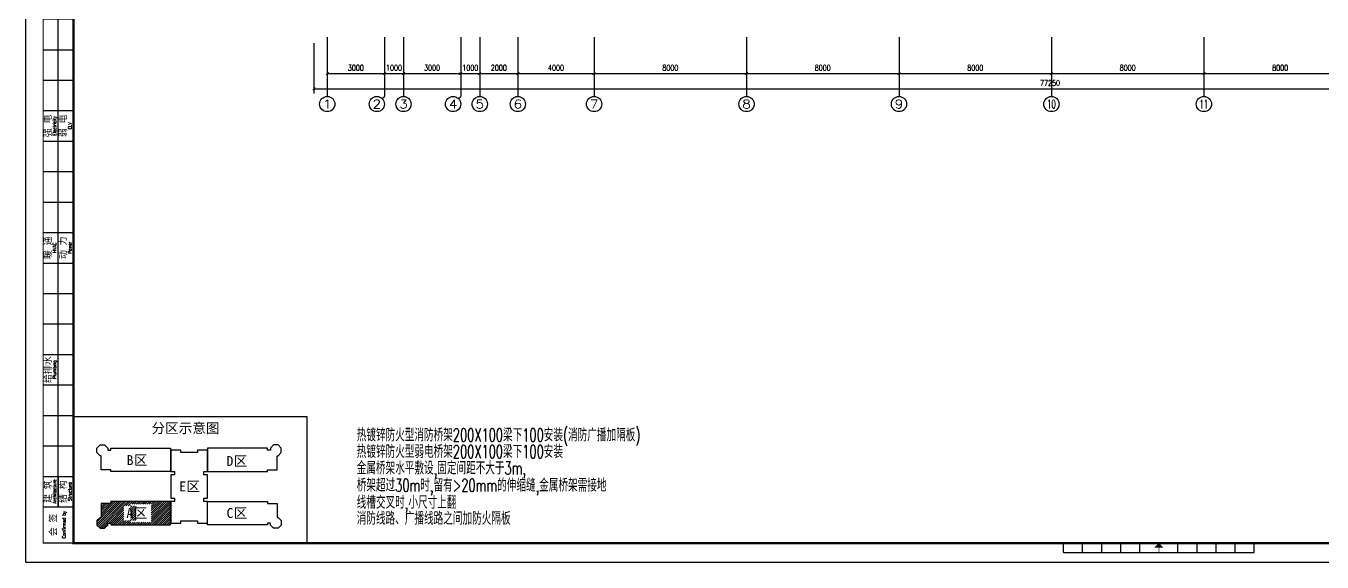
# Model space of a CAD drawing. Extents: x 190999 to 834799, y -200814 to 215286.
# Drawn here: x 190999 to 259012, y -96414 to -68266 of the extents above; entities that cross this region are included whole.
import ezdxf
from ezdxf.enums import TextEntityAlignment as Align

# ---------------------------------------------------------------- set-up
doc = ezdxf.new("R2010")
doc.units = 0
doc.header["$LTSCALE"] = 1000
doc.header["$MEASUREMENT"] = 0
for name, color, linetype in [('AXIS', 3, 'Continuous'), ('AXIS_TEXT', 7, 'Continuous'), ('EQUIP', 3, 'Continuous'), ('PUB_HATCH', 250, 'Continuous'), ('图框', 189, 'Continuous'), ('房间名称', 7, 'Continuous')]:
    doc.layers.add(name, color=color, linetype=linetype)
doc.styles.add('_TCH_AXIS', font='COMPLEX', dxfattribs={"bigfont": 'GBCBIG'})
doc.styles.add('COMPLEX', font='COMPLEX')
doc.styles.add('DIM_FONT', font='SIMPLEX', dxfattribs={"width": 0.7, "bigfont": 'GBCBIG'})
doc.styles.add('HT', font='simhei.ttf')
doc.styles.add('HZTXT', font='tj-romans1.shx', dxfattribs={"width": 0.6, "bigfont": 'hztxt.shx'})
doc.styles.add('TKZ2_tjkts.shx', font='tjromant.shx', dxfattribs={"bigfont": 'tjkts.shx'})
doc.dimstyles.new('DIMN', dxfattribs={"dimtxt": 300, "dimasz": 100, "dimexe": 250, "dimexo": 300, "dimgap": 150, "dimtad": 1, "dimdec": 0, "dimzin": 0, "dimdsep": 46, "dimtxsty": 'DIM_FONT', "dimblk": 'ARCHTICK', "dimcen": 0.09, "dimclrt": 7, "dimazin": 2, "dimtfac": 1, "dimtdec": 0, "dimtix": 1, "dimtmove": 2, "dimatfit": 3, "dimfxl": 0, "dimtolj": 1, "dimtzin": 0, "dimarcsym": 0})

# ---------------------------------------------------------------- blocks, each defined once
blk = doc.blocks.new('TJAD_TK_A0')
at = {"layer": '图框'}
for p, q in [((973, -441.7), (973, 399.3)), ((990, -412.7), (990, -156.7)), ((982, -172.7), (998, -172.7)), ((982, -188.7), (998, -188.7)), ((982, -204.7), (998, -204.7)), ((982, -220.7), (998, -220.7)), ((982, -236.7), (998, -236.7)), ((982, -252.7), (998, -252.7)), ((982, -268.7), (998, -268.7)), ((982, -284.7), (998, -284.7)), ((982, -300.7), (998, -300.7)), ((982, -316.7), (998, -316.7)), ((982, -332.7), (998, -332.7)), ((982, -348.7), (998, -348.7)), ((982, -364.7), (998, -364.7)), ((982, -380.7), (998, -380.7)), ((982, -396.7), (998, -396.7)), ((990, -396.7), (990, -412.7)), ((982, -412.7), (998, -412.7)), ((1517.5, -436.65), (1517.5, -431.65)), ((1527.5, -436.65), (1527.5, -431.65)), ((1537.5, -436.65), (1537.5, -431.65)), ((1547.5, -436.65), (1547.5, -431.65)), ((1557.5, -436.65), (1557.5, -431.65)), ((1577.5, -436.65), (1577.5, -431.65)), ((1587.5, -436.65), (1587.5, -431.65)), ((1597.5, -436.65), (1597.5, -431.65)), ((1607.5, -436.65), (1607.5, -431.65)), ((1617.5, -436.65), (1617.5, -431.65)), ((973, -441.7), (2162, -441.7)), ((1517.5, -436.65), (1617.5, -436.65))]:
    blk.add_line(p, q, dxfattribs=at)
at = {"layer": '图框', "const_width": 1.2}
blk.add_lwpolyline([(2152, -431.7), (2152, 389.3), (998, 389.3), (998, -431.7)], close=True, dxfattribs=at)
at = {"layer": '图框'}
for points, const_width in [([(998, -431.7), (982, -431.7), (982, -156.7), (998, -156.7)], 0.6), ([(1567.5, -434.15), (1567.5, -436.65)], 0.3)]:
    blk.add_lwpolyline(points, dxfattribs=dict(at, const_width=const_width))
blk.add_solid([(1570, -434.15), (1565, -434.15), (1567.5, -431.65)], dxfattribs=at)
at = {"layer": '图框', "style": 'TKZ2_tjkts.shx'}
for s, p in [('强 电', (984.79, -212.7)), ('弱 电', (992.79, -212.7)), ('暖 通', (984.79, -276.7)), ('动 力', (992.79, -276.7)), ('给排水', (984.79, -340.7)), ('建 筑', (984.79, -404.7)), ('结 构', (992.79, -404.7)), ('会 签', (987.62, -422.2))]:
    blk.add_text(s, height=3.6, rotation=90, dxfattribs=at).set_placement(p, align=Align.MIDDLE_CENTER)
at = {"layer": '图框', "style": 'TKZ2_tjkts.shx', "width": 0.8}
for s, p in [('Electricity', (988.02, -212.7)), ('ELV', (996.02, -212.7)), ('HVAC', (988.02, -276.7)), ('Power', (996.02, -276.7)), ('Plumbing', (988.02, -340.7)), ('Architecture', (988.02, -404.7)), ('Structure', (996.02, -404.7)), ('Confirmed by', (992.95, -422.09))]:
    blk.add_text(s, height=1.8, rotation=90, dxfattribs=at).set_placement(p, align=Align.MIDDLE_CENTER)
blk = doc.blocks.new('_ArchTick')
at = {"const_width": 0.5}
blk.add_lwpolyline([(-0.7, -0.7), (0.7, 0.7)], dxfattribs=at)
blk = doc.blocks.new('*D1281')
at = {"layer": 'AXIS', "color": 0, "lineweight": -2}
for p, q in [((206812, -69164), (206812, -71014)), ((209811, -69164), (209811, -71014)), ((206812, -70764), (209811, -70764))]:
    blk.add_line(p, q, dxfattribs=at)
at = {"layer": 'Defpoints', "color": 0}
for p in [(206812, -68864), (209811, -68864), (209811, -70764)]:
    blk.add_point(p, dxfattribs=at)
at = {"layer": 'AXIS', "color": 0, "lineweight": -2, "xscale": 100, "yscale": 100, "zscale": 100, "rotation": 180}
blk.add_blockref('_ArchTick', (206812, -70764), dxfattribs=at)
at = {"layer": 'AXIS', "color": 0, "lineweight": -2, "xscale": 100, "yscale": 100, "zscale": 100}
blk.add_blockref('_ArchTick', (209811, -70764), dxfattribs=at)
at = {"layer": 'AXIS', "color": 7, "insert": (208311, -70464), "char_height": 300, "attachment_point": 5, "style": 'DIM_FONT'}
blk.add_mtext('\\A1;3000', dxfattribs=at)
blk = doc.blocks.new('*D1282')
at = {"layer": 'AXIS', "color": 0, "lineweight": -2}
for p, q in [((209811, -69164), (209811, -71014)), ((210812, -69164), (210812, -71014)), ((209811, -70764), (210812, -70764))]:
    blk.add_line(p, q, dxfattribs=at)
at = {"layer": 'Defpoints', "color": 0}
for p in [(209811, -68864), (210812, -68864), (210812, -70764)]:
    blk.add_point(p, dxfattribs=at)
at = {"layer": 'AXIS', "color": 0, "lineweight": -2, "xscale": 100, "yscale": 100, "zscale": 100, "rotation": 180}
blk.add_blockref('_ArchTick', (209811, -70764), dxfattribs=at)
at = {"layer": 'AXIS', "color": 0, "lineweight": -2, "xscale": 100, "yscale": 100, "zscale": 100}
blk.add_blockref('_ArchTick', (210812, -70764), dxfattribs=at)
at = {"layer": 'AXIS', "color": 7, "insert": (210311, -70464), "char_height": 300, "attachment_point": 5, "style": 'DIM_FONT'}
blk.add_mtext('\\A1;1000', dxfattribs=at)
blk = doc.blocks.new('*D1283')
at = {"layer": 'AXIS', "color": 0, "lineweight": -2}
for p, q in [((210812, -69164), (210812, -71014)), ((213812, -69164), (213812, -71014)), ((210812, -70764), (213812, -70764))]:
    blk.add_line(p, q, dxfattribs=at)
at = {"layer": 'Defpoints', "color": 0}
for p in [(210812, -68864), (213812, -68864), (213812, -70764)]:
    blk.add_point(p, dxfattribs=at)
at = {"layer": 'AXIS', "color": 0, "lineweight": -2, "xscale": 100, "yscale": 100, "zscale": 100, "rotation": 180}
blk.add_blockref('_ArchTick', (210812, -70764), dxfattribs=at)
at = {"layer": 'AXIS', "color": 0, "lineweight": -2, "xscale": 100, "yscale": 100, "zscale": 100}
blk.add_blockref('_ArchTick', (213812, -70764), dxfattribs=at)
at = {"layer": 'AXIS', "color": 7, "insert": (212312, -70464), "char_height": 300, "attachment_point": 5, "style": 'DIM_FONT'}
blk.add_mtext('\\A1;3000', dxfattribs=at)
blk = doc.blocks.new('*D1284')
at = {"layer": 'AXIS', "color": 0, "lineweight": -2}
for p, q in [((213812, -69164), (213812, -71014)), ((214812, -69164), (214812, -71014)), ((213812, -70764), (213712, -70764)), ((213812, -70764), (214812, -70764)), ((214812, -70764), (214912, -70764))]:
    blk.add_line(p, q, dxfattribs=at)
at = {"layer": 'Defpoints', "color": 0}
for p in [(213812, -68864), (214812, -68864), (214812, -70764)]:
    blk.add_point(p, dxfattribs=at)
at = {"layer": 'AXIS', "color": 0, "lineweight": -2, "xscale": 100, "yscale": 100, "zscale": 100}
blk.add_blockref('_ArchTick', (213812, -70764), dxfattribs=at)
at = {"layer": 'AXIS', "color": 0, "lineweight": -2, "xscale": 100, "yscale": 100, "zscale": 100, "rotation": 180}
blk.add_blockref('_ArchTick', (214812, -70764), dxfattribs=at)
at = {"layer": 'AXIS', "color": 7, "insert": (214312, -70464), "char_height": 300, "attachment_point": 5, "style": 'DIM_FONT'}
blk.add_mtext('\\A1;1000', dxfattribs=at)
blk = doc.blocks.new('*D1285')
at = {"layer": 'AXIS', "color": 0, "lineweight": -2}
for p, q in [((214812, -69164), (214812, -71014)), ((216812, -69164), (216812, -71014)), ((214812, -70764), (216812, -70764))]:
    blk.add_line(p, q, dxfattribs=at)
at = {"layer": 'Defpoints', "color": 0}
for p in [(214812, -68864), (216812, -68864), (216812, -70764)]:
    blk.add_point(p, dxfattribs=at)
at = {"layer": 'AXIS', "color": 0, "lineweight": -2, "xscale": 100, "yscale": 100, "zscale": 100, "rotation": 180}
blk.add_blockref('_ArchTick', (214812, -70764), dxfattribs=at)
at = {"layer": 'AXIS', "color": 0, "lineweight": -2, "xscale": 100, "yscale": 100, "zscale": 100}
blk.add_blockref('_ArchTick', (216812, -70764), dxfattribs=at)
at = {"layer": 'AXIS', "color": 7, "insert": (215812, -70464), "char_height": 300, "attachment_point": 5, "style": 'DIM_FONT'}
blk.add_mtext('\\A1;2000', dxfattribs=at)
blk = doc.blocks.new('*D1286')
at = {"layer": 'AXIS', "color": 0, "lineweight": -2}
for p, q in [((216812, -69164), (216812, -71014)), ((220812, -69164), (220812, -71014)), ((216812, -70764), (220812, -70764))]:
    blk.add_line(p, q, dxfattribs=at)
at = {"layer": 'Defpoints', "color": 0}
for p in [(216812, -68864), (220812, -68864), (220812, -70764)]:
    blk.add_point(p, dxfattribs=at)
at = {"layer": 'AXIS', "color": 0, "lineweight": -2, "xscale": 100, "yscale": 100, "zscale": 100, "rotation": 180}
blk.add_blockref('_ArchTick', (216812, -70764), dxfattribs=at)
at = {"layer": 'AXIS', "color": 0, "lineweight": -2, "xscale": 100, "yscale": 100, "zscale": 100}
blk.add_blockref('_ArchTick', (220812, -70764), dxfattribs=at)
at = {"layer": 'AXIS', "color": 7, "insert": (218812, -70464), "char_height": 300, "attachment_point": 5, "style": 'DIM_FONT'}
blk.add_mtext('\\A1;4000', dxfattribs=at)
blk = doc.blocks.new('*D1287')
at = {"layer": 'AXIS', "color": 0, "lineweight": -2}
for p, q in [((220812, -69164), (220812, -71014)), ((228812, -69164), (228812, -71014)), ((220812, -70764), (228812, -70764))]:
    blk.add_line(p, q, dxfattribs=at)
at = {"layer": 'Defpoints', "color": 0}
for p in [(220812, -68864), (228812, -68864), (228812, -70764)]:
    blk.add_point(p, dxfattribs=at)
at = {"layer": 'AXIS', "color": 0, "lineweight": -2, "xscale": 100, "yscale": 100, "zscale": 100, "rotation": 180}
blk.add_blockref('_ArchTick', (220812, -70764), dxfattribs=at)
at = {"layer": 'AXIS', "color": 0, "lineweight": -2, "xscale": 100, "yscale": 100, "zscale": 100}
blk.add_blockref('_ArchTick', (228812, -70764), dxfattribs=at)
at = {"layer": 'AXIS', "color": 7, "insert": (224812, -70464), "char_height": 300, "attachment_point": 5, "style": 'DIM_FONT'}
blk.add_mtext('\\A1;8000', dxfattribs=at)
blk = doc.blocks.new('*D1288')
at = {"layer": 'AXIS', "color": 0, "lineweight": -2}
for p, q in [((228812, -69164), (228812, -71014)), ((236812, -69164), (236812, -71014)), ((228812, -70764), (236812, -70764))]:
    blk.add_line(p, q, dxfattribs=at)
at = {"layer": 'Defpoints', "color": 0}
for p in [(228812, -68864), (236812, -68864), (236812, -70764)]:
    blk.add_point(p, dxfattribs=at)
at = {"layer": 'AXIS', "color": 0, "lineweight": -2, "xscale": 100, "yscale": 100, "zscale": 100, "rotation": 180}
blk.add_blockref('_ArchTick', (228812, -70764), dxfattribs=at)
at = {"layer": 'AXIS', "color": 0, "lineweight": -2, "xscale": 100, "yscale": 100, "zscale": 100}
blk.add_blockref('_ArchTick', (236812, -70764), dxfattribs=at)
at = {"layer": 'AXIS', "color": 7, "insert": (232812, -70464), "char_height": 300, "attachment_point": 5, "style": 'DIM_FONT'}
blk.add_mtext('\\A1;8000', dxfattribs=at)
blk = doc.blocks.new('*D1289')
at = {"layer": 'AXIS', "color": 0, "lineweight": -2}
for p, q in [((236812, -69164), (236812, -71014)), ((244812, -69164), (244812, -71014)), ((236812, -70764), (244812, -70764))]:
    blk.add_line(p, q, dxfattribs=at)
at = {"layer": 'Defpoints', "color": 0}
for p in [(236812, -68864), (244812, -68864), (244812, -70764)]:
    blk.add_point(p, dxfattribs=at)
at = {"layer": 'AXIS', "color": 0, "lineweight": -2, "xscale": 100, "yscale": 100, "zscale": 100, "rotation": 180}
blk.add_blockref('_ArchTick', (236812, -70764), dxfattribs=at)
at = {"layer": 'AXIS', "color": 0, "lineweight": -2, "xscale": 100, "yscale": 100, "zscale": 100}
blk.add_blockref('_ArchTick', (244812, -70764), dxfattribs=at)
at = {"layer": 'AXIS', "color": 7, "insert": (240812, -70464), "char_height": 300, "attachment_point": 5, "style": 'DIM_FONT'}
blk.add_mtext('\\A1;8000', dxfattribs=at)
blk = doc.blocks.new('*D1290')
at = {"layer": 'AXIS', "color": 0, "lineweight": -2}
for p, q in [((244812, -69164), (244812, -71014)), ((252812, -69164), (252812, -71014)), ((244812, -70764), (252812, -70764))]:
    blk.add_line(p, q, dxfattribs=at)
at = {"layer": 'Defpoints', "color": 0}
for p in [(244812, -68864), (252812, -68864), (252812, -70764)]:
    blk.add_point(p, dxfattribs=at)
at = {"layer": 'AXIS', "color": 0, "lineweight": -2, "xscale": 100, "yscale": 100, "zscale": 100, "rotation": 180}
blk.add_blockref('_ArchTick', (244812, -70764), dxfattribs=at)
at = {"layer": 'AXIS', "color": 0, "lineweight": -2, "xscale": 100, "yscale": 100, "zscale": 100}
blk.add_blockref('_ArchTick', (252812, -70764), dxfattribs=at)
at = {"layer": 'AXIS', "color": 7, "insert": (248812, -70464), "char_height": 300, "attachment_point": 5, "style": 'DIM_FONT'}
blk.add_mtext('\\A1;8000', dxfattribs=at)
blk = doc.blocks.new('*D1291')
at = {"layer": 'AXIS', "color": 0, "lineweight": -2}
for p, q in [((252812, -69164), (252812, -71014)), ((260812, -69164), (260812, -71014)), ((252812, -70764), (260812, -70764))]:
    blk.add_line(p, q, dxfattribs=at)
at = {"layer": 'Defpoints', "color": 0}
for p in [(252812, -68864), (260812, -68864), (260812, -70764)]:
    blk.add_point(p, dxfattribs=at)
at = {"layer": 'AXIS', "color": 0, "lineweight": -2, "xscale": 100, "yscale": 100, "zscale": 100, "rotation": 180}
blk.add_blockref('_ArchTick', (252812, -70764), dxfattribs=at)
at = {"layer": 'AXIS', "color": 0, "lineweight": -2, "xscale": 100, "yscale": 100, "zscale": 100}
blk.add_blockref('_ArchTick', (260812, -70764), dxfattribs=at)
at = {"layer": 'AXIS', "color": 7, "insert": (256812, -70464), "char_height": 300, "attachment_point": 5, "style": 'DIM_FONT'}
blk.add_mtext('\\A1;8000', dxfattribs=at)
blk = doc.blocks.new('*D1296')
at = {"layer": 'AXIS', "color": 0, "lineweight": -2}
for p, q in [((206112, -69164), (206112, -71814)), ((283362, -69164), (283362, -71814)), ((206112, -71564), (283362, -71564))]:
    blk.add_line(p, q, dxfattribs=at)
at = {"layer": 'Defpoints', "color": 0}
for p in [(206112, -68864), (283362, -68864), (283362, -71564)]:
    blk.add_point(p, dxfattribs=at)
at = {"layer": 'AXIS', "color": 0, "lineweight": -2, "xscale": 100, "yscale": 100, "zscale": 100, "rotation": 180}
blk.add_blockref('_ArchTick', (206112, -71564), dxfattribs=at)
at = {"layer": 'AXIS', "color": 0, "lineweight": -2, "xscale": 100, "yscale": 100, "zscale": 100}
blk.add_blockref('_ArchTick', (283362, -71564), dxfattribs=at)
at = {"layer": 'AXIS', "color": 7, "insert": (244737, -71264), "char_height": 300, "attachment_point": 5, "style": 'DIM_FONT'}
blk.add_mtext('\\A1;77250', dxfattribs=at)
blk = doc.blocks.new('_AXISO')
blk.add_circle((0, 0), 0.5)
at = {"layer": 'AXIS_TEXT', "style": 'COMPLEX', "width": 1.041667}
blk.add_attdef('A', text='', height=0.56, dxfattribs=at).set_placement((-0.25, -0.28), (0.25, -0.28), align=Align.FIT)

msp = doc.modelspace()

# ---------------------------------------------------------------- hatches: boundary and pattern name
at = {"layer": 'PUB_HATCH'}
h = msp.add_hatch(dxfattribs=at)
h.set_pattern_fill('ANSI31', color=256, scale=50, style=0)
h.set_pattern_definition([(45, (-118900, -86101.59), (-56.1266, 56.1266), [])])
edge = h.paths.add_edge_path(flags=16)
edge.add_line((196144.5, -94226.6), (196778, -94226.6))
edge.add_line((196778, -94226.6), (196778, -93460.1))
edge.add_line((196778, -93460.1), (196144.5, -93460.1))
edge.add_line((196144.5, -93460.1), (196144.5, -94226.6))
edge.add_line((196491.5, -94316.7), (197565.2, -94316.7))
edge.add_line((197565.2, -94316.7), (197565.2, -93364.1))
edge.add_line((197565.2, -93364.1), (196491.5, -93364.1))
edge.add_line((196491.5, -93364.1), (196491.5, -94316.7))
h.paths.add_polyline_path([(198589.5, -94364.2), (198589.5, -93234.2), (195447, -93234.2), (195447, -93334.2), (194947, -93334.2), (194947, -94064.2), (194893.9, -94064.2), (194727, -94231.1), (194727, -94467.2), (194894, -94634.2), (195130.1, -94634.2), (195297.1, -94467.2), (195297.1, -94364.2), (195447, -94364.2), (195447, -94464.2), (198589.5, -94464.2)])

# ---------------------------------------------------------------- linework, layer by layer
msp.add_lwpolyline([(193498.5, -95413.5), (205764, -95413.5), (205764, -88796), (193498.5, -88796)], close=True)
for points in [[(198589.5, -90534.2), (198589.5, -91664.2), (195447, -91664.2), (195447, -91564.2), (194947, -91564.2), (194947, -90834.2), (194893.9, -90834.2), (194727, -90667.3), (194727, -90431.2), (194894, -90264.2), (195130.1, -90264.2), (195297.1, -90431.2), (195297.1, -90534.2), (195447, -90534.2), (195447, -90434.2), (198589.5, -90434.2), (198589.5, -90534.2)], [(200534.5, -90534.2), (200534.5, -91664.2), (203677, -91664.2), (203677, -91564.2), (204177.1, -91564.2), (204177.1, -90834.2), (204230.2, -90834.2), (204397.1, -90667.3), (204397.1, -90431.2), (204230.1, -90264.2), (203994, -90264.2), (203827, -90431.2), (203827, -90534.2), (203677, -90534.2), (203677, -90434.2), (200534.5, -90434.2), (200534.5, -90534.2)], [(199562, -94239.2), (199997, -94239.2), (199997, -94364.2), (200529.5, -94364.2), (200529.5, -94364.2), (200529.5, -93234.2), (200332, -93234.2), (200332, -93064.2), (200527, -93064.2), (200527, -91834.2), (200332, -91834.2), (200332, -91664.2), (200529.5, -91664.2), (200529.5, -90534.2), (199997, -90534.2), (199997, -90659.2), (199127.1, -90659.2), (199127.1, -90534.2), (198594.5, -90534.2), (198594.5, -91664.2), (198792.1, -91664.2), (198792.1, -91834.2), (198597.1, -91834.2), (198597.1, -93064.2), (198792.1, -93064.2), (198792.1, -93234.2), (198594.5, -93234.2), (198594.5, -94364.2), (198594.5, -94364.2), (199127.1, -94364.2), (199127.1, -94239.2), (199562, -94239.2)], [(198589.5, -94364.2), (198589.5, -93234.2), (195447, -93234.2), (195447, -93334.2), (194947, -93334.2), (194947, -94064.2), (194893.9, -94064.2), (194727, -94231.1), (194727, -94467.2), (194894, -94634.2), (195130.1, -94634.2), (195297.1, -94467.2), (195297.1, -94364.2), (195447, -94364.2), (195447, -94464.2), (198589.5, -94464.2), (198589.5, -94364.2)], [(200534.5, -94364.2), (200534.5, -93234.2), (203677, -93234.2), (203677, -93334.2), (204177.1, -93334.2), (204177.1, -94064.2), (204230.2, -94064.2), (204397.1, -94231.1), (204397.1, -94467.2), (204230.1, -94634.2), (203994, -94634.2), (203827, -94467.2), (203827, -94364.2), (203677, -94364.2), (203677, -94464.2), (200534.5, -94464.2), (200534.5, -94364.2)]]:
    msp.add_lwpolyline(points)
at = {"layer": 'AXIS'}
for p, q in [((206811.6, -68863.5), (206811.6, -71967.2)), ((209811.2, -68863.5), (209811.2, -71967.2)), ((210811.6, -68863.5), (210811.6, -71967.2)), ((213812.1, -68863.5), (213812.1, -71967.2)), ((214811.6, -68863.5), (214811.6, -71967.2)), ((216811.6, -68863.5), (216811.6, -71967.2)), ((220811.6, -68863.5), (220811.6, -71967.2)), ((228811.6, -68863.5), (228811.6, -71967.2)), ((236811.6, -68863.5), (236811.6, -71967.2)), ((244811.6, -68863.5), (244811.6, -71967.2)), ((252811.6, -68863.5), (252811.6, -71967.2)), ((209694, -72084.3), (209811.2, -71967.2)), ((213694.9, -72084.3), (213812.1, -71967.2))]:
    msp.add_line(p, q, dxfattribs=at)

# ---------------------------------------------------------------- block references
ref = msp.add_blockref('_AXISO', (206811.6, -72367.2), dxfattribs=dict(at, xscale=800, yscale=800, zscale=800))
ref.add_attrib('A', '1', dxfattribs={"layer": 'AXIS_TEXT', "height": 452.5, "style": '_TCH_AXIS', "width": 2.333333}).set_placement((206585.4, -72593.5), (207037.9, -72593.5), align=Align.FIT)
ref = msp.add_blockref('_AXISO', (209411.2, -72367.2), dxfattribs=dict(at, xscale=800, yscale=800, zscale=800))
ref.add_attrib('A', '2', dxfattribs={"layer": 'AXIS_TEXT', "height": 452.5, "style": '_TCH_AXIS', "width": 1.5}).set_placement((209184.9, -72593.5), (209637.5, -72593.5), align=Align.FIT)
ref = msp.add_blockref('_AXISO', (210811.6, -72367.2), dxfattribs=dict(at, xscale=800, yscale=800, zscale=800))
ref.add_attrib('A', '3', dxfattribs={"layer": 'AXIS_TEXT', "height": 452.5, "style": '_TCH_AXIS', "width": 1.5}).set_placement((210585.3, -72593.5), (211037.9, -72593.5), align=Align.FIT)
ref = msp.add_blockref('_AXISO', (213412.1, -72367.2), dxfattribs=dict(at, xscale=800, yscale=800, zscale=800))
ref.add_attrib('A', '4', dxfattribs={"layer": 'AXIS_TEXT', "height": 452.5, "style": '_TCH_AXIS', "width": 1.3125}).set_placement((213185.8, -72593.5), (213638.3, -72593.5), align=Align.FIT)
ref = msp.add_blockref('_AXISO', (214811.6, -72367.2), dxfattribs=dict(at, xscale=800, yscale=800, zscale=800))
ref.add_attrib('A', '5', dxfattribs={"layer": 'AXIS_TEXT', "height": 452.5, "style": '_TCH_AXIS', "width": 1.5}).set_placement((214585.3, -72593.5), (215037.9, -72593.5), align=Align.FIT)
ref = msp.add_blockref('_AXISO', (216811.6, -72367.2), dxfattribs=dict(at, xscale=800, yscale=800, zscale=800))
ref.add_attrib('A', '6', dxfattribs={"layer": 'AXIS_TEXT', "height": 452.5, "style": '_TCH_AXIS', "width": 1.5}).set_placement((216585.4, -72593.5), (217037.9, -72593.5), align=Align.FIT)
ref = msp.add_blockref('_AXISO', (220811.6, -72367.2), dxfattribs=dict(at, xscale=800, yscale=800, zscale=800))
ref.add_attrib('A', '7', dxfattribs={"layer": 'AXIS_TEXT', "height": 452.5, "style": '_TCH_AXIS', "width": 1.5}).set_placement((220585.4, -72593.5), (221037.9, -72593.5), align=Align.FIT)
ref = msp.add_blockref('_AXISO', (228811.6, -72367.2), dxfattribs=dict(at, xscale=800, yscale=800, zscale=800))
ref.add_attrib('A', '8', dxfattribs={"layer": 'AXIS_TEXT', "height": 452.5, "style": '_TCH_AXIS', "width": 1.5}).set_placement((228585.4, -72593.5), (229037.9, -72593.5), align=Align.FIT)
ref = msp.add_blockref('_AXISO', (236811.6, -72367.2), dxfattribs=dict(at, xscale=800, yscale=800, zscale=800))
ref.add_attrib('A', '9', dxfattribs={"layer": 'AXIS_TEXT', "height": 452.5, "style": '_TCH_AXIS', "width": 1.5}).set_placement((236585.4, -72593.5), (237037.9, -72593.5), align=Align.FIT)
ref = msp.add_blockref('_AXISO', (244811.6, -72367.2), dxfattribs=dict(at, xscale=800, yscale=800, zscale=800))
ref.add_attrib('A', '10', dxfattribs={"layer": 'AXIS_TEXT', "height": 452.55, "style": '_TCH_AXIS', "width": 0.724138}).set_placement((244585.4, -72593.5), (245037.9, -72593.5), align=Align.FIT)
ref = msp.add_blockref('_AXISO', (252811.6, -72367.2), dxfattribs=dict(at, xscale=800, yscale=800, zscale=800))
ref.add_attrib('A', '11', dxfattribs={"layer": 'AXIS_TEXT', "height": 452.55, "style": '_TCH_AXIS', "width": 0.875}).set_placement((252585.4, -72593.5), (253037.9, -72593.5), align=Align.FIT)
at = {"layer": '图框', "xscale": 100, "yscale": 100, "zscale": 100}
msp.add_blockref('TJAD_TK_A0', (93698.6, -52243.2), dxfattribs=at)

# ---------------------------------------------------------------- texts
at = {"layer": 'EQUIP', "style": 'HZTXT', "width": 0.65}
for s, p in [('热镀锌防火型消防桥架200X100梁下100安装(消防广播加隔板)', (208356, -90077.2)), ('热镀锌防火型消防桥架200X100梁下100安装(消防广播加隔板)', (208356, -90077.2)), ('热镀锌防火型弱电桥架200X100梁下100安装', (208356, -90949.8)), ('热镀锌防火型弱电桥架200X100梁下100安装', (208356, -90949.8)), ('金属桥架水平敷设,固定间距不大于3m,', (208356, -91813.5)), ('金属桥架水平敷设,固定间距不大于3m,', (208356, -91813.5)), ('桥架超过30m时,留有>20mm的伸缩缝,金属桥架需接地', (208356, -92714.9)), ('桥架超过30m时,留有>20mm的伸缩缝,金属桥架需接地', (208356, -92714.9)), ('线槽交叉时,小尺寸上翻', (208356, -93615.3)), ('线槽交叉时,小尺寸上翻', (208356, -93615.3)), ('消防线路、广播线路之间加防火隔板', (208356, -94456.1)), ('消防线路、广播线路之间加防火隔板', (208356, -94456.1))]:
    msp.add_text(s, height=675, dxfattribs=at).set_placement(p)
at = {"layer": '房间名称', "style": 'HT'}
for s, height, p in [('分区示意图', 522.78, (197589.8, -89643.7)), ('B', 522.8, (196284, -91322.5)), ('区', 522.8, (196662.1, -91322.5)), ('D', 522.8, (201526, -91367.7)), ('区', 522.8, (201904.1, -91367.7)), ('E', 522.8, (199046, -92701.5)), ('区', 522.8, (199424.1, -92701.5)), ('A', 522.8, (196272.2, -94098.8)), ('区', 522.8, (196650.3, -94098.8)), ('C', 522.8, (201526, -94096.9)), ('区', 522.8, (201904.1, -94096.9))]:
    msp.add_text(s, height=height, dxfattribs=at).set_placement(p)

# ---------------------------------------------------------------- dimensions: what is measured, and where the dimension line sits
at = {"layer": 'AXIS'}
for p1, p2, distance, picture, middle in [((206111.8, -68863.5), (283361.6, -68863.5), -2700, '*D1296', (244736.7, -71263.5)), ((206811.6, -68863.5), (209811.2, -68863.5), -1900, '*D1281', (208311.4, -70463.5)), ((209811.2, -68863.5), (210811.6, -68863.5), -1900, '*D1282', (210311.4, -70463.5)), ((210811.6241, -68863.5186), (213812.0708, -68863.5186), -1900, '*D1283', (212311.8474, -70463.5186)), ((213812.0708, -68863.5186), (214811.6241, -68863.5186), -1900, '*D1284', (214311.8474, -70463.5186)), ((214811.6, -68863.5), (216811.6, -68863.5), -1900, '*D1285', (215811.6, -70463.5)), ((216811.6, -68863.5), (220811.6, -68863.5), -1900, '*D1286', (218811.6, -70463.5)), ((220811.6, -68863.5), (228811.6, -68863.5), -1900, '*D1287', (224811.6, -70463.5)), ((228811.6, -68863.5), (236811.6, -68863.5), -1900, '*D1288', (232811.6, -70463.5)), ((236811.6, -68863.5), (244811.6, -68863.5), -1900, '*D1289', (240811.6, -70463.5)), ((244811.6, -68863.5), (252811.6, -68863.5), -1900, '*D1290', (248811.6, -70463.5)), ((252811.6, -68863.5), (260811.6, -68863.5), -1900, '*D1291', (256811.6, -70463.5))]:
    dim = msp.add_aligned_dim(p1=p1, p2=p2, distance=distance, dimstyle='DIMN', dxfattribs=at)
    dim.commit()
    dim.dimension.update_dxf_attribs({"geometry": picture, "text_midpoint": middle})

doc.saveas('drawing.dxf')
